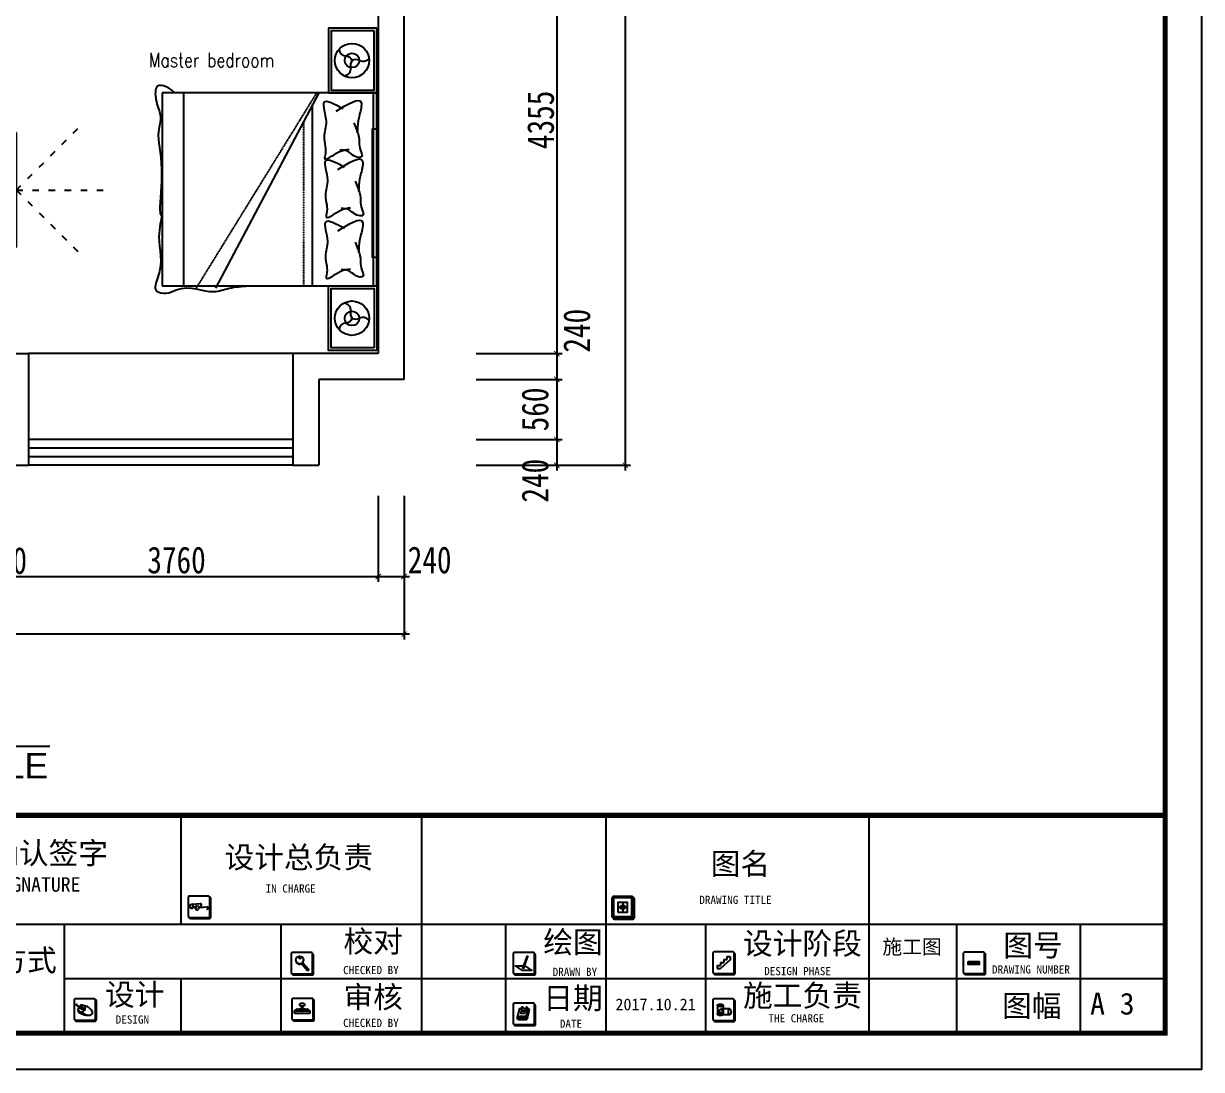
# Model space of a CAD drawing. Header units: millimetres. Extents: x -77055 to 331180, y -861586 to -491011.
# Drawn here: x -20157 to -9183, y -842693 to -832951 of the extents above; entities that cross this region are included whole.
import ezdxf

# ---------------------------------------------------------------- set-up
doc = ezdxf.new("R2010")
doc.units = ezdxf.units.MM
doc.header["$PDMODE"] = 3
doc.linetypes.add('ACAD_ISO03W100', pattern=[30, 12, -18])
doc.linetypes.add('DASHED2', pattern=[0.375, 0.25, -0.125])
for name, color, linetype in [('0-01图框模板说明', 2, 'Continuous'), ('0-02图框细线', 136, 'Continuous'), ('250', 250, 'Continuous'), ('dadddd', 7, 'Continuous'), ('DOOR【门】', 1, 'Continuous'), ('PUB_TEXT', 7, 'Continuous'), ('饰品', 36, 'Continuous')]:
    doc.layers.add(name, color=color, linetype=linetype)
doc.styles.add('_SIMPLEX', font='SIMPLEX.shx', dxfattribs={"width": 0.8})
doc.styles.add('ar', font='arial.ttf')
doc.styles.add('DIM', font='simhei.ttf', dxfattribs={"width": 0.8})
doc.styles.get("Standard").update_dxf_attribs({"font": 'simhei.ttf'})
doc.dimstyles.new('1-50', dxfattribs={"dimscale": 50, "dimtxt": 5, "dimasz": 1, "dimexe": 1, "dimexo": 0.1, "dimgap": 0.5, "dimtad": 1, "dimdec": 0, "dimdsep": 46, "dimtxsty": 'DIM', "dimblk": 'ARCHTICK', "dimcen": 4, "dimdle": 1, "dimclrd": 3, "dimclre": 3, "dimclrt": 1, "dimadec": 0, "dimazin": 0, "dimtfac": 1, "dimtdec": 0, "dimtmove": 2, "dimatfit": 3, "dimldrblk": 'DOT', "dimfxl": 15, "dimfxlon": 1, "dimarcsym": 0})

# ---------------------------------------------------------------- blocks, each defined once
blk = doc.blocks.new('_ArchTick')
at = {"color": 0, "linetype": 'ByBlock', "const_width": 0.15}
blk.add_lwpolyline([(-0.5, -0.5), (0.5, 0.5)], dxfattribs=at)
blk = doc.blocks.new('*D109')
at = {"layer": '250', "color": 3, "lineweight": -2}
for p, q in [((-15189, -831620), (-15189, -836075)), ((-15939, -831670), (-15139, -831670)), ((-15939, -836025), (-15139, -836025))]:
    blk.add_line(p, q, dxfattribs=at)
at = {"layer": 'Defpoints', "color": 0}
for p in [(-16652, -831670), (-16652, -836025), (-15189, -836025)]:
    blk.add_point(p, dxfattribs=at)
at = {"layer": '250', "color": 3, "lineweight": -2, "xscale": 50, "yscale": 50, "zscale": 50}
for p, rotation in [((-15189, -831670), 90), ((-15189, -836025), 270)]:
    blk.add_blockref('_ArchTick', p, dxfattribs=dict(at, rotation=rotation))
at = {"layer": '250', "color": 1, "insert": (-15339, -833848), "char_height": 250, "attachment_point": 5, "rotation": 90, "style": 'DIM'}
blk.add_mtext('4355', dxfattribs=at)
blk = doc.blocks.new('_Dot')
at = {"color": 0, "linetype": 'ByBlock', "lineweight": -2}
blk.add_line((-0.5, 0), (-1, 0), dxfattribs=at)
at = {"color": 0, "linetype": 'ByBlock', "const_width": 0.5}
blk.add_lwpolyline([(-0.25, 0, 1), (0.25, 0, 1)], format="xyb", close=True, dxfattribs=at)
blk = doc.blocks.new('*D110')
at = {"layer": '250', "color": 3, "lineweight": -2}
for p, q in [((-15939, -836025), (-15139, -836025)), ((-15189, -835975), (-15189, -836315)), ((-15939, -836265), (-15139, -836265))]:
    blk.add_line(p, q, dxfattribs=at)
at = {"layer": 'Defpoints', "color": 0}
for p in [(-16652, -836025), (-16412, -836265), (-15189, -836265)]:
    blk.add_point(p, dxfattribs=at)
at = {"layer": '250', "color": 3, "lineweight": -2, "xscale": 50, "yscale": 50, "zscale": 50}
for p, rotation in [((-15189, -836025), 90), ((-15189, -836265), 270)]:
    blk.add_blockref('_ArchTick', p, dxfattribs=dict(at, rotation=rotation))
at = {"layer": '250', "color": 1, "insert": (-15002, -835812), "char_height": 250, "attachment_point": 5, "rotation": 90, "style": 'DIM'}
blk.add_mtext('240', dxfattribs=at)
blk = doc.blocks.new('*D111')
at = {"layer": '250', "color": 3, "lineweight": -2}
for p, q in [((-15189, -836215), (-15189, -836875)), ((-15939, -836265), (-15139, -836265)), ((-15939, -836825), (-15139, -836825))]:
    blk.add_line(p, q, dxfattribs=at)
at = {"layer": 'Defpoints', "color": 0}
for p in [(-16412, -836265), (-17447, -836825), (-15189, -836825)]:
    blk.add_point(p, dxfattribs=at)
at = {"layer": '250', "color": 3, "lineweight": -2, "xscale": 50, "yscale": 50, "zscale": 50}
for p, rotation in [((-15189, -836265), 90), ((-15189, -836825), 270)]:
    blk.add_blockref('_ArchTick', p, dxfattribs=dict(at, rotation=rotation))
at = {"layer": '250', "color": 1, "insert": (-15391, -836545), "char_height": 250, "attachment_point": 5, "rotation": 90, "style": 'DIM'}
blk.add_mtext('560', dxfattribs=at)
blk = doc.blocks.new('*D112')
at = {"layer": '250', "color": 3, "lineweight": -2}
for p, q in [((-15189, -836775), (-15189, -837115)), ((-15939, -836825), (-15139, -836825)), ((-15939, -837065), (-15139, -837065))]:
    blk.add_line(p, q, dxfattribs=at)
at = {"layer": 'Defpoints', "color": 0}
for p in [(-17447, -836825), (-17447, -837065), (-15189, -837065)]:
    blk.add_point(p, dxfattribs=at)
at = {"layer": '250', "color": 3, "lineweight": -2, "xscale": 50, "yscale": 50, "zscale": 50}
for p, rotation in [((-15189, -836825), 90), ((-15189, -837065), 270)]:
    blk.add_blockref('_ArchTick', p, dxfattribs=dict(at, rotation=rotation))
at = {"layer": '250', "color": 1, "insert": (-15391, -837209), "char_height": 250, "attachment_point": 5, "rotation": 90, "style": 'DIM'}
blk.add_mtext('240', dxfattribs=at)
blk = doc.blocks.new('*D137')
at = {"layer": '250', "color": 3, "lineweight": -2}
for p, q in [((-20762, -837351), (-20762, -838151)), ((-20612, -837351), (-20612, -838151)), ((-20812, -838101), (-20562, -838101))]:
    blk.add_line(p, q, dxfattribs=at)
at = {"layer": 'Defpoints', "color": 0}
for p in [(-20612, -836461), (-20762, -836701), (-20612, -838101)]:
    blk.add_point(p, dxfattribs=at)
at = {"layer": '250', "color": 3, "lineweight": -2, "xscale": 50, "yscale": 50, "zscale": 50, "rotation": 180}
blk.add_blockref('_ArchTick', (-20762, -838101), dxfattribs=at)
at = {"layer": '250', "color": 3, "lineweight": -2, "xscale": 50, "yscale": 50, "zscale": 50}
blk.add_blockref('_ArchTick', (-20612, -838101), dxfattribs=at)
at = {"layer": '250', "color": 1, "insert": (-20329, -837954), "char_height": 250, "attachment_point": 5, "style": 'DIM'}
blk.add_mtext('150', dxfattribs=at)
blk = doc.blocks.new('*D138')
at = {"layer": '250', "color": 3, "lineweight": -2}
for p, q in [((-20612, -837351), (-20612, -838151)), ((-16852, -837351), (-16852, -838151)), ((-20662, -838101), (-16802, -838101))]:
    blk.add_line(p, q, dxfattribs=at)
at = {"layer": 'Defpoints', "color": 0}
for p in [(-20612, -836461), (-16852, -836461), (-16852, -838101)]:
    blk.add_point(p, dxfattribs=at)
at = {"layer": '250', "color": 3, "lineweight": -2, "xscale": 50, "yscale": 50, "zscale": 50, "rotation": 180}
blk.add_blockref('_ArchTick', (-20612, -838101), dxfattribs=at)
at = {"layer": '250', "color": 3, "lineweight": -2, "xscale": 50, "yscale": 50, "zscale": 50}
blk.add_blockref('_ArchTick', (-16852, -838101), dxfattribs=at)
at = {"layer": '250', "color": 1, "insert": (-18732, -837949), "char_height": 250, "attachment_point": 5, "style": 'DIM'}
blk.add_mtext('3760', dxfattribs=at)
blk = doc.blocks.new('*D139')
at = {"layer": '250', "color": 3, "lineweight": -2}
for p, q in [((-16852, -837351), (-16852, -838151)), ((-16612, -837351), (-16612, -838151)), ((-16902, -838101), (-16562, -838101))]:
    blk.add_line(p, q, dxfattribs=at)
at = {"layer": 'Defpoints', "color": 0}
for p in [(-16852, -836461), (-16612, -836701), (-16612, -838101)]:
    blk.add_point(p, dxfattribs=at)
at = {"layer": '250', "color": 3, "lineweight": -2, "xscale": 50, "yscale": 50, "zscale": 50, "rotation": 180}
blk.add_blockref('_ArchTick', (-16852, -838101), dxfattribs=at)
at = {"layer": '250', "color": 3, "lineweight": -2, "xscale": 50, "yscale": 50, "zscale": 50}
blk.add_blockref('_ArchTick', (-16612, -838101), dxfattribs=at)
at = {"layer": '250', "color": 1, "insert": (-16374, -837948), "char_height": 250, "attachment_point": 5, "style": 'DIM'}
blk.add_mtext('240', dxfattribs=at)
blk = doc.blocks.new('*D141')
at = {"layer": '250', "color": 3, "lineweight": -2}
for p, q in [((-30882, -837889), (-30882, -838689)), ((-16612, -837889), (-16612, -838689)), ((-16562, -838639), (-30932, -838639))]:
    blk.add_line(p, q, dxfattribs=at)
at = {"layer": 'Defpoints', "color": 0}
for p in [(-30882, -837254), (-16612, -837254), (-30882, -838639)]:
    blk.add_point(p, dxfattribs=at)
at = {"layer": '250', "color": 3, "lineweight": -2, "xscale": 50, "yscale": 50, "zscale": 50, "rotation": 180}
blk.add_blockref('_ArchTick', (-30882, -838639), dxfattribs=at)
at = {"layer": '250', "color": 3, "lineweight": -2, "xscale": 50, "yscale": 50, "zscale": 50}
blk.add_blockref('_ArchTick', (-16612, -838639), dxfattribs=at)
at = {"layer": '250', "color": 1, "insert": (-23747, -838488), "char_height": 250, "attachment_point": 5, "style": 'DIM'}
blk.add_mtext('14270', dxfattribs=at)
blk = doc.blocks.new('*D143')
at = {"layer": '250', "color": 3, "lineweight": -2}
for p, q in [((-14551, -826580), (-14551, -837115)), ((-15301, -826630), (-14501, -826630)), ((-15301, -837065), (-14501, -837065))]:
    blk.add_line(p, q, dxfattribs=at)
at = {"layer": 'Defpoints', "color": 0}
for p in [(-15939, -826630), (-15939, -837065), (-14551, -837065)]:
    blk.add_point(p, dxfattribs=at)
at = {"layer": '250', "color": 3, "lineweight": -2, "xscale": 50, "yscale": 50, "zscale": 50}
for p, rotation in [((-14551, -826630), 90), ((-14551, -837065), 270)]:
    blk.add_blockref('_ArchTick', p, dxfattribs=dict(at, rotation=rotation))
at = {"layer": '250', "color": 1, "insert": (-14702, -831848), "char_height": 250, "attachment_point": 5, "rotation": 90, "style": 'DIM'}
blk.add_mtext('10435', dxfattribs=at)
blk = doc.blocks.new('A$C54042851')
at = {"layer": 'PUB_TEXT', "color": 5, "style": '_SIMPLEX', "width": 0.8}
blk.add_text('Master bedroom', height=133.33, dxfattribs=at).set_placement((9583, 25))
blk = doc.blocks.new('GFV85')
at = {"color": 2, "ltscale": 1000}
for p, q in [((56980, 6593), (54980, 6593)), ((54980, 6593), (54980, 4793)), ((56980, 4793), (56980, 6593)), ((56380, 4793), (56380, 6475)), ((54980, 4793), (56980, 4793))]:
    blk.add_line(p, q, dxfattribs=at)
at = {"color": 8, "ltscale": 1000}
blk.add_line((55180, 6593), (55180, 4793), dxfattribs=at)
at = {"color": 8, "linetype": 'DASHED2', "ltscale": 0.5}
for p, q in [((56420, 6593), (55290, 4762)), ((56300, 4793), (56300, 6317))]:
    blk.add_line(p, q, dxfattribs=at)
at = {"color": 1, "ltscale": 1000}
for p, q in [((56440, 6593), (55476, 4771)), ((56950, 4793), (56950, 6593))]:
    blk.add_line(p, q, dxfattribs=at)
at = {"color": 2}
for points in [[(56980, 7193), (56530, 7193), (56530, 6593), (56980, 6593)], [(56980, 4193), (56530, 4193), (56530, 4793), (56980, 4793)]]:
    blk.add_lwpolyline(points, close=True, dxfattribs=at)
at = {"color": 1}
for points in [[(56955, 7168), (56555, 7168), (56555, 6618), (56955, 6618)], [(56955, 4218), (56555, 4218), (56555, 4768), (56955, 4768)]]:
    blk.add_lwpolyline(points, close=True, dxfattribs=at)
at = {"color": 3}
blk.add_lwpolyline([(56980, 5057), (56940, 5057), (56940, 6256), (56980, 6256)], close=True, dxfattribs=at)
for centre in [(56749, 6893), (56749, 4493)]:
    blk.add_circle(centre, 160, dxfattribs=at)
at = {"color": 1}
for centre in [(56749, 6894), (56749, 4491)]:
    blk.add_circle(centre, 67.5, dxfattribs=at)
for centre, radius, start, end in [((56693, 7002), 65, 184.5472, 274.0046), ((56684, 6868), 70.2, 21.5496, 79.0602), ((56669, 6822), 70.8, 274.3234, 4.4208), ((56805, 6852), 69.8, 142.7692, 200.655), ((56783, 6815), 86, 66.8898, 113.1102), ((56850, 6966), 80.7, 245.5061, 315.9952), ((56669, 4563), 70.8, 355.5792, 85.6766), ((56805, 4533), 69.8, 159.345, 217.2308), ((56850, 4419), 80.7, 44.0048, 114.4939), ((56693, 4383), 65, 85.9954, 175.4528), ((56684, 4517), 70.2, 280.9398, 338.4504), ((56783, 4570), 86, 246.8898, 293.1102)]:
    blk.add_arc(centre, radius, start, end, dxfattribs=at)
at = {"color": 2, "ltscale": 1000}
blk.add_open_spline([(55099, 6593), (55020, 6663), (54902, 6692), (54924, 6482), (54983, 6374), (54918, 6183), (55000, 5964), (54942, 5420), (54992, 5492), (54918, 5209), (55008, 4991), (54883, 4745), (55025, 4713), (55227, 4826), (55393, 4701), (55617, 4783), (55724, 4789), (55783, 4793)], degree=3, knots=[0, 0, 0, 0, 140.356688, 240.855445, 374.272085, 514.628774, 800.960617, 1037.309606, 1234.977718, 1501.883052, 1872.056655, 1990.732643, 2052.345442, 2125.407537, 2467.000811, 2608.004871, 2786.638856, 2786.638856, 2786.638856, 2786.638856], dxfattribs=at)
at = {"color": 1, "ltscale": 1000}
for points, knots in [([(56667, 6443), (56587, 6486), (56433, 6569), (56519, 6354), (56499, 6254), (56482, 6176), (56504, 6095), (56505, 6033), (56480, 5939), (56624, 6057), (56694, 6064), (56723, 6067)], [0, 0, 0, 0, 197.98522, 383.798459, 461.536852, 537.063609, 629.138715, 719.341985, 744.183766, 895.041347, 1000.692483, 1000.692483, 1000.692483, 1000.692483]), ([(56603, 6422), (56710, 6488), (56868, 6585), (56824, 6402), (56800, 6315), (56799, 6258), (56798, 6220)], [0, 0, 0, 0, 257.192142, 380.388355, 440.188761, 557.045341, 557.045341, 557.045341, 557.045341]), ([(56767, 6314), (56774, 6293), (56787, 6254), (56827, 6170), (56802, 6093), (56857, 5995), (56770, 5983), (56724, 6058), (56658, 6058), (56636, 6058)], [0, 0, 0, 0, 70.314327, 132.712823, 281.06886, 345.030234, 373.143701, 508.899423, 574.349148, 574.349148, 574.349148, 574.349148]), ([(56680, 5898), (56600, 5941), (56446, 6024), (56532, 5809), (56512, 5709), (56495, 5631), (56517, 5550), (56518, 5488), (56493, 5394), (56637, 5512), (56707, 5519), (56736, 5522)], [0, 0, 0, 0, 197.98522, 383.798459, 461.536852, 537.063609, 629.138715, 719.341985, 744.183766, 895.041347, 1000.692483, 1000.692483, 1000.692483, 1000.692483]), ([(56616, 5877), (56723, 5943), (56881, 6040), (56837, 5858), (56813, 5770), (56812, 5713), (56811, 5675)], [0, 0, 0, 0, 257.192142, 380.388355, 440.188761, 557.045341, 557.045341, 557.045341, 557.045341]), ([(56779, 5769), (56787, 5748), (56800, 5709), (56840, 5625), (56815, 5548), (56870, 5450), (56783, 5438), (56737, 5513), (56671, 5513), (56649, 5514)], [0, 0, 0, 0, 70.314327, 132.712823, 281.06886, 345.030234, 373.143701, 508.899423, 574.349148, 574.349148, 574.349148, 574.349148]), ([(56680, 5328), (56600, 5371), (56446, 5454), (56532, 5239), (56512, 5140), (56495, 5062), (56517, 4980), (56518, 4918), (56493, 4825), (56637, 4943), (56707, 4950), (56736, 4952)], [0, 0, 0, 0, 197.98522, 383.798459, 461.536852, 537.063609, 629.138715, 719.341985, 744.183766, 895.041347, 1000.692483, 1000.692483, 1000.692483, 1000.692483]), ([(56616, 5307), (56723, 5373), (56881, 5470), (56837, 5288), (56813, 5201), (56812, 5144), (56811, 5106)], [0, 0, 0, 0, 257.192142, 380.388355, 440.188761, 557.045341, 557.045341, 557.045341, 557.045341]), ([(56779, 5200), (56787, 5179), (56800, 5139), (56840, 5055), (56815, 4978), (56870, 4880), (56783, 4868), (56737, 4944), (56671, 4944), (56649, 4944)], [0, 0, 0, 0, 70.314327, 132.712823, 281.06886, 345.030234, 373.143701, 508.899423, 574.349148, 574.349148, 574.349148, 574.349148])]:
    blk.add_open_spline(points, degree=3, knots=knots, dxfattribs=at)
blk = doc.blocks.new('A$C19C21231')
at = {"layer": 'DOOR【门】', "color": 250, "linetype": 'ACAD_ISO03W100', "ltscale": 5}
for q in [(-636, -636), (0, -900), (636, -636)]:
    blk.add_line((0, 0), q, dxfattribs=at)
at = {"layer": '饰品', "color": 1}
for p, q in [((-532, 0), (-532, 30)), ((-532, 30), (-497, 30)), ((-532, 0), (532, 0)), ((-497, 30), (-497, 51)), ((-489, 60), (-407, 60)), ((-407, 60), (-391, 72)), ((-376, 77), (376, 77)), ((407, 60), (391, 72)), ((489, 60), (407, 60)), ((497, 30), (497, 51)), ((497, 30), (532, 30)), ((532, 0), (532, 30))]:
    blk.add_line(p, q, dxfattribs=at)
at = {"layer": '饰品', "color": 8}
for p, q in [((-497, 50), (-459, 50)), ((497, 30), (-497, 30)), ((-451, 54), (-448, 60)), ((-407, 60), (407, 60)), ((451, 54), (448, 60)), ((497, 50), (459, 50))]:
    blk.add_line(p, q, dxfattribs=at)
at = {"layer": '饰品', "color": 1}
for centre, radius, start, end in [((-489, 51), 8.64, 90, 180), ((-376, 51), 25.9, 90, 127.4515), ((376, 51), 25.9, 52.5485, 90), ((489, 51), 8.64, 0, 90)]:
    blk.add_arc(centre, radius, start, end, dxfattribs=at)
at = {"layer": '饰品', "color": 8}
for centre, start, end in [((-459, 58), 270, 333.3646), ((459, 58), 206.6354, 270)]:
    blk.add_arc(centre, 8.64, start, end, dxfattribs=at)
blk = doc.blocks.new('A$C277C16EF')
at = {"layer": '0-01图框模板说明'}
for points in [[(-9240, 1428, -0.414214), (-9254, 1415), (-9427, 1415, -0.071272), (-9430, 1416, 0.348143), (-9417, 1405), (-9245, 1405, 0.414214), (-9231, 1419), (-9231, 1592, 0.333108), (-9241, 1605, -0.057743), (-9240, 1601)], [(-5292, 1424, -0.414214), (-5306, 1411), (-5479, 1411, -0.071272), (-5482, 1411, 0.348143), (-5470, 1401), (-5297, 1401, 0.414214), (-5283, 1414), (-5283, 1587, 0.333108), (-5293, 1600, -0.057743), (-5292, 1597)], [(-8283, 904, -0.414214), (-8296, 891), (-8469, 891, -0.071272), (-8473, 891, 0.348143), (-8460, 881), (-8287, 881, 0.414214), (-8273, 894), (-8273, 1067, 0.333108), (-8283, 1080, -0.057743), (-8283, 1077)], [(-6214, 904, -0.414214), (-6227, 891), (-6400, 891, -0.071272), (-6404, 891, 0.348143), (-6391, 881), (-6218, 881, 0.414214), (-6205, 894), (-6205, 1067, 0.333108), (-6214, 1080, -0.057743), (-6214, 1077)], [(-4353, 909, -0.414214), (-4366, 895), (-4539, 895, -0.071272), (-4543, 896, 0.348143), (-4530, 885), (-4357, 885, 0.414214), (-4344, 899), (-4344, 1072, 0.333108), (-4353, 1085, -0.057743), (-4353, 1081)], [(-2020, 907, -0.414214), (-2033, 893), (-2206, 893, -0.071272), (-2210, 894, 0.348143), (-2197, 884), (-2024, 884, 0.414214), (-2011, 897), (-2011, 1070, 0.333108), (-2020, 1083, -0.057743), (-2020, 1080)], [(-2172, 1004), (-2072, 1004), (-2072, 979), (-2172, 979)], [(-10305, 473, -0.414214), (-10318, 460), (-10491, 460, -0.071272), (-10495, 460, 0.348143), (-10482, 450), (-10309, 450, 0.414214), (-10296, 463), (-10296, 636, 0.333108), (-10305, 649, -0.057743), (-10305, 646)], [(-8276, 476, -0.414214), (-8289, 462), (-8462, 462, -0.071272), (-8466, 463, 0.348143), (-8453, 453), (-8280, 453, 0.414214), (-8267, 466), (-8267, 639, 0.333108), (-8276, 652, -0.057743), (-8276, 649)], [(-6214, 431, -0.414214), (-6227, 418), (-6400, 418, -0.071272), (-6404, 418, 0.348143), (-6391, 408), (-6218, 408, 0.414214), (-6205, 421), (-6205, 594, 0.333108), (-6214, 607, -0.057743), (-6214, 604)], [(-4353, 471, -0.414214), (-4366, 457), (-4539, 457, -0.071272), (-4543, 458, 0.348143), (-4530, 448), (-4357, 448, 0.414214), (-4344, 461), (-4344, 634, 0.333108), (-4353, 647, -0.057743), (-4353, 644)]]:
    blk.add_hatch(color=8, dxfattribs=at).paths.add_polyline_path(points)
h = blk.add_hatch(color=8, dxfattribs=at)
h.paths.add_polyline_path([(-5392, 1527), (-5409, 1527), (-5409, 1511), (-5392, 1511)])
h.paths.add_polyline_path([(-5392, 1511), (-5375, 1511), (-5375, 1527), (-5392, 1527)])
h.paths.add_polyline_path([(-5392, 1511), (-5392, 1495), (-5375, 1495), (-5375, 1511)])
h.paths.add_polyline_path([(-5392, 1511), (-5409, 1511), (-5409, 1495), (-5392, 1495)])
at = {"layer": '0-01图框模板说明', "color": 8}
for p, q in [((-9408, 1541), (-9327, 1547)), ((-9396, 1540), (-9326, 1546)), ((-5392, 1555), (-5392, 1466)), ((-9345, 1510), (-9264, 1516)), ((-9333, 1509), (-9264, 1515)), ((-5437, 1511), (-5348, 1511)), ((-8374, 997), (-8317, 932)), ((-4481, 996), (-4451, 996)), ((-4481, 996), (-4481, 968)), ((-4390, 1020), (-4480, 940)), ((-4451, 1025), (-4451, 996)), ((-4451, 1025), (-4421, 1025)), ((-4421, 1051), (-4390, 1051)), ((-4421, 1051), (-4421, 1025)), ((-4390, 1051), (-4390, 1020)), ((-8385, 988), (-8328, 922)), ((-6322, 942), (-6322, 939)), ((-6321, 941), (-6322, 938)), ((-6321, 939), (-6322, 938)), ((-6322, 939), (-6322, 938)), ((-6320, 941), (-6321, 939)), ((-4511, 968), (-4511, 940)), ((-4511, 968), (-4481, 968)), ((-4511, 940), (-4480, 940)), ((-10471, 551), (-10471, 551)), ((-10462, 577), (-10429, 561)), ((-10421, 576), (-10454, 588)), ((-10449, 575), (-10449, 575)), ((-10449, 575), (-10425, 562)), ((-10420, 571), (-10445, 582)), ((-10379, 585), (-10421, 597)), ((-10411, 561), (-10404, 557)), ((-8449, 546), (-8428, 560)), ((-8426, 561), (-8406, 561)), ((-8383, 572), (-8383, 576)), ((-8376, 572), (-8376, 576)), ((-8350, 561), (-8328, 561)), ((-8308, 546), (-8326, 560)), ((-6272, 566), (-6294, 470)), ((-6269, 563), (-6291, 467)), ((-6266, 561), (-6288, 465)), ((-6263, 559), (-6285, 462)), ((-6275, 569), (-6263, 559)), ((-4510, 597), (-4510, 515)), ((-4395, 564), (-4477, 564)), ((-4456, 597), (-4456, 515)), ((-10456, 543), (-10415, 520)), ((-6374, 473), (-6362, 462)), ((-6294, 470), (-6371, 470)), ((-6291, 467), (-6368, 467)), ((-6288, 465), (-6365, 465)), ((-6285, 462), (-6362, 462)), ((-4395, 510), (-4477, 510))]:
    blk.add_line(p, q, dxfattribs=at)
at = {"layer": '0-01图框模板说明', "color": 2, "const_width": 49}
blk.add_lwpolyline([(-338, 19745), (-338, 338), (-28062, 338), (-28062, 19745)], close=True, dxfattribs=at)
blk.add_lwpolyline([(-338, 2367), (-28066, 2367)], dxfattribs=at)
at = {"layer": '0-01图框模板说明', "color": 8}
for points in [[(-9427, 1415), (-9254, 1415, 0.414214), (-9240, 1428), (-9240, 1601, 0.414214), (-9254, 1615), (-9427, 1615, 0.414214), (-9440, 1601), (-9440, 1428, 0.414214)], [(-5479, 1411), (-5306, 1411, 0.414214), (-5292, 1424), (-5292, 1597, 0.414214), (-5306, 1610), (-5479, 1610, 0.414214), (-5492, 1597), (-5492, 1424, 0.414214)], [(-8469, 891), (-8296, 891, 0.414214), (-8283, 904), (-8283, 1077, 0.414214), (-8296, 1090), (-8469, 1090, 0.414214), (-8482, 1077), (-8482, 904, 0.414214)], [(-6400, 891), (-6227, 891, 0.414214), (-6214, 904), (-6214, 1077, 0.414214), (-6227, 1090), (-6400, 1090, 0.414214), (-6413, 1077), (-6413, 904, 0.414214)], [(-6277, 1048), (-6285, 1051), (-6284, 1052, -0.451962), (-6280, 1054), (-6279, 1053, -0.418435), (-6277, 1049)], [(-4539, 895), (-4366, 895, 0.414214), (-4353, 909), (-4353, 1081, 0.414214), (-4366, 1095), (-4539, 1095, 0.414214), (-4552, 1081), (-4552, 909, 0.414214)], [(-2206, 893), (-2033, 893, 0.414214), (-2020, 907), (-2020, 1080, 0.414214), (-2033, 1093), (-2206, 1093, 0.414214), (-2219, 1080), (-2219, 907, 0.414214)], [(-10491, 460), (-10318, 460, 0.414214), (-10305, 473), (-10305, 646, 0.414214), (-10318, 659), (-10491, 659, 0.414214), (-10504, 646), (-10504, 473, 0.414214)], [(-8462, 462), (-8289, 462, 0.414214), (-8276, 476), (-8276, 649, 0.414214), (-8289, 662), (-8462, 662, 0.414214), (-8476, 649), (-8476, 476, 0.414214)], [(-6400, 418), (-6227, 418, 0.414214), (-6214, 431), (-6214, 604, 0.414214), (-6227, 617), (-6400, 617, 0.414214), (-6413, 604), (-6413, 431, 0.414214)], [(-4539, 457), (-4366, 457, 0.414214), (-4353, 471), (-4353, 644, 0.414214), (-4366, 657), (-4539, 657, 0.414214), (-4552, 644), (-4552, 471, 0.414214)], [(-8446, 547), (-8311, 547, -0.414214), (-8307, 543), (-8307, 526, -0.414214), (-8311, 522), (-8446, 522, -0.414214), (-8450, 526), (-8450, 543, -0.414214)]]:
    blk.add_lwpolyline(points, format="xyb", close=True, dxfattribs=at)
for points in [[(-9430, 1416, 0.348143), (-9417, 1405), (-9245, 1405, 0.414214), (-9231, 1419), (-9231, 1592, 0.333108), (-9241, 1605)], [(-5482, 1411, 0.348143), (-5470, 1401), (-5297, 1401, 0.414214), (-5283, 1414), (-5283, 1587, 0.333108), (-5293, 1600)], [(-8473, 891, 0.348143), (-8460, 881), (-8287, 881, 0.414214), (-8273, 894), (-8273, 1067, 0.333108), (-8283, 1080)], [(-6404, 891, 0.348143), (-6391, 881), (-6218, 881, 0.414214), (-6205, 894), (-6205, 1067, 0.333108), (-6214, 1080)], [(-4543, 896, 0.348143), (-4530, 885), (-4357, 885, 0.414214), (-4344, 899), (-4344, 1072, 0.333108), (-4353, 1085)], [(-2210, 894, 0.348143), (-2197, 884), (-2024, 884, 0.414214), (-2011, 897), (-2011, 1070, 0.333108), (-2020, 1083)], [(-10495, 460, 0.348143), (-10482, 450), (-10309, 450, 0.414214), (-10296, 463), (-10296, 636, 0.333108), (-10305, 649)], [(-8466, 463, 0.348143), (-8453, 453), (-8280, 453, 0.414214), (-8267, 466), (-8267, 639, 0.333108), (-8276, 652)], [(-6404, 418, 0.348143), (-6391, 408), (-6218, 408, 0.414214), (-6205, 421), (-6205, 594, 0.333108), (-6214, 607)], [(-4543, 458, 0.348143), (-4530, 448), (-4357, 448, 0.414214), (-4344, 461), (-4344, 634, 0.333108), (-4353, 647)]]:
    blk.add_lwpolyline(points, format="xyb", dxfattribs=at)
for points in [[(-5478, 1425), (-5306, 1425), (-5306, 1597), (-5478, 1597)], [(-5437, 1466), (-5348, 1466), (-5348, 1555), (-5437, 1555)], [(-5409, 1527), (-5375, 1527), (-5375, 1495), (-5409, 1495)], [(-6280, 1042), (-6287, 1044), (-6319, 958), (-6311, 955)], [(-6277, 1048), (-6285, 1051), (-6287, 1044), (-6280, 1042)], [(-2172, 1004), (-2072, 1004), (-2072, 979), (-2172, 979)], [(-6320, 941), (-6322, 942), (-6319, 958), (-6311, 955)], [(-8409, 559), (-8347, 559), (-8347, 551), (-8409, 551)], [(-6355, 495), (-6347, 495), (-6349, 489), (-6356, 489)], [(-6334, 545), (-6302, 545), (-6310, 520), (-6341, 520)], [(-6340, 495), (-6332, 495), (-6334, 489), (-6341, 489)], [(-6325, 495), (-6318, 495), (-6319, 489), (-6327, 489)], [(-6311, 495), (-6303, 495), (-6305, 489), (-6312, 489)]]:
    blk.add_lwpolyline(points, close=True, dxfattribs=at)
for points in [[(-6307, 966), (-6304, 966), (-6239, 923), (-6327, 923), (-6392, 966), (-6316, 966)], [(-8369, 565), (-8356, 565), (-8347, 559), (-8409, 559), (-8399, 565), (-8390, 565)], [(-6334, 569), (-6275, 569), (-6297, 473), (-6374, 473), (-6351, 569), (-6338, 569)]]:
    blk.add_lwpolyline(points, dxfattribs=at)
for centre, radius in [((-8402, 1020), 36), ((-6295, 558), 2.7)]:
    blk.add_circle(centre, radius, dxfattribs=at)
for centre, radius, start, end in [((-9389, 1516), 24.9, 105.757, 120.9015), ((-9396, 1540), 0.332, 94.538, 105.757), ((-9332, 1534), 14.1, 298.7114, 70.1269), ((-9332, 1534), 13.4, 300.3285, 62.5398), ((-9326, 1545), 0.332, 62.5398, 94.538), ((-9388, 1491), 21.7, 39.9377, 115.0821), ((-9381, 1528), 16.1, 194.4811, 315.0527), ((-9326, 1485), 24.9, 105.757, 138.6812), ((-9333, 1509), 0.332, 94.538, 105.757), ((-9325, 1522), 0.341, 133.8328, 294.2798), ((-9269, 1503), 14.1, 298.7114, 70.1269), ((-9264, 1515), 0.332, 62.5398, 94.538), ((-9270, 1503), 13.4, 300.3285, 62.5398), ((-9263, 1491), 0.341, 133.8328, 294.2798), ((-8401, 1017), 36, 191.5054, 300.5031), ((-8404, 1020), 18, 22.4479, 114.9174), ((-8408, 1029), 8.45, 340.0341, 111.5177), ((-8401, 1017), 36, 323.7918, 16.5929), ((-8324, 929), 7.87, 246.2917, 21.6824), ((-10446, 561), 21.3, 158.1829, 240.9002), ((-10421, 555), 46.4, 172.2315, 207.5085), ((-10376, 526), 99.8, 139.3249, 154.2833), ((-10430, 563), 35, 74.0812, 127.264), ((-10447, 579), 3.62, 54.1755, 246.924), ((-10445, 579), 46.7, 277.384, 14.5417), ((-10419, 579), 21, 239.1443, 279.6549), ((-10424, 568), 5.39, 255.5948, 46.2056), ((-10431, 557), 21, 22.1455, 62.6561), ((-10416, 563), 5.32, 279.6549, 22.1455), ((-10448, 474), 131, 28.784, 58.3007), ((-8426, 557), 3.88, 90, 119.8772), ((-8379, 671), 77.3, 259.2449, 280.7551), ((-8411, 572), 28.6, 7.6088, 51.9955), ((-8395, 577), 13.3, 284.907, 336.821), ((-8379, 584), 23.4, 237.0341, 302.9659), ((-8347, 572), 28.6, 128.0045, 172.3912), ((-8373, 572), 2.72, 180, 209.5766), ((-8363, 578), 14.2, 209.5766, 255.9056), ((-8328, 557), 3.88, 58.6434, 90), ((-6337, 558), 2.7, 133.5405, 58.5094), ((-6319, 562), 20.4, 120.0838, 193.4607), ((-6337, 559), 2.06, 218.3923, 328.4538), ((-6319, 562), 16.9, 118.9884, 196.0214), ((-6336, 557), 2.7, 72.6047, 87.6936), ((-6326, 570), 9.85, 350.5454, 105.731), ((-6327, 569), 7.74, 355.4404, 89.6822), ((-6277, 562), 20.4, 127.1675, 193.4607), ((-6294, 557), 2.7, 72.6047, 215.7707), ((-6295, 559), 2.06, 218.3923, 328.4538), ((-6278, 562), 16.3, 120.88, 197.6449), ((-6286, 573), 6.91, 75.6414, 126.1244), ((-6286, 571), 5.41, 333.2308, 96.566), ((-6286, 571), 8.4, 340.7006, 72.9302), ((-10374, 651), 146, 233.0714, 279.6677), ((-10357, 637), 131, 243.4996, 273.0164), ((-10359, 532), 27.1, 290.3762, 11.4241)]:
    blk.add_arc(centre, radius, start, end, dxfattribs=at)
for centre, major_axis, ratio in [((-9409, 1520), (0, 20.6), 0.646017), ((-9408, 1520), (0, 20.6), 0.646017), ((-9358, 1505), (0, 20.6), 0.646017), ((-9357, 1505), (0, 20.6), 0.646017), ((-4483, 597), (-27.1, 0), 0.454196), ((-4477, 537), (0, 27.1), 0.454196), ((-4395, 537), (0, 27.1), 0.454196), ((-4483, 515), (-27.1, 0), 0.454196)]:
    blk.add_ellipse(centre, major_axis=major_axis, ratio=ratio, dxfattribs=at)
blk.add_ellipse((-8379, 604), major_axis=(25.4, 0), ratio=0.460933, start_param=-0.967391, end_param=4.108984, dxfattribs=at)
for points in [[(-10458, 585), (-10473, 587), (-10480, 594), (-10483, 611)], [(-10456, 587), (-10473, 588), (-10478, 600), (-10482, 612)]]:
    blk.add_open_spline(points, degree=3, dxfattribs=at)
at = {"layer": '0-02图框细线'}
for p, q in [((-9507, 1352), (-9507, 2367)), ((-7264, 1352), (-7264, 2367)), ((-5546, 338), (-5546, 2367)), ((-3096, 1352), (-3096, 2367)), ((-21553, 1352), (-338, 1352)), ((-10594, 338), (-10594, 1352)), ((-8574, 338), (-8574, 1352)), ((-7264, 338), (-7264, 1352)), ((-6480, 338), (-6480, 1352)), ((-4619, 338), (-4619, 1352)), ((-3096, 338), (-3096, 1352)), ((-2280, 338), (-2280, 1352)), ((-1131, 1352), (-1131, 338)), ((-338, 845), (-10594, 845)), ((-9507, 338), (-9507, 845))]:
    blk.add_line(p, q, dxfattribs=at)
blk.add_lwpolyline([(0, 20083), (0, 0), (-28400, 0), (-28400, 20083)], close=True, dxfattribs=at)
for s, insert, char_height, attachment_point in [('{\\fSimSun|b0|i0|c134|p2;甲方确认签字}', (-11848, 2004), 202.86, 4), ('{\\fSimSun|b0|i0|c134|p2;设计总负责}', (-9102, 1965), 202.86, 4), ('{\\fSimSun|b0|i0|c134|p2;图名}', (-4572, 1904), 202.86, 4), ('{\\fSimSun|b0|i0|c134|p2;THE SIGNATURE}', (-11640, 1722), 135.24, 4), ('{\\fSimSun|b0|i0|c134|p2;IN CHARGE}', (-8719, 1685), 76.2, 4), ('{\\fSimSun|b0|i0|c134|p2;DRAWING TITLE}', (-4678, 1579), 76.2, 4), ('{\\fSimSun|b0|i0|c134|p2;校对}', (-7994, 1181), 202.86, 4), ('{\\fSimSun|b0|i0|c134|p2;绘图}', (-6132, 1175), 202.86, 4), ('{\\fSimSun|b0|i0|c134|p2;设计阶段}', (-4271, 1162), 202.86, 4), ('{\\fSimHei|b0|i0|c134|p2;施工图}', (-2696, 1135), 135.24, 5), ('{\\fSimSun|b0|i0|c134|p2;图号}', (-1846, 1145), 202.86, 4), ('{\\fSimSun|b0|i0|c134|p2;甲方联系方式}', (-12326, 1005), 202.86, 4), ('{\\fSimSun|b0|i0|c134|p2;CHECKED BY}', (-7997, 925), 76.2, 4), ('{\\fSimSun|b0|i0|c134|p2;DRAWN BY}', (-6045, 909), 76.2, 4), ('{\\fSimSun|b0|i0|c134|p2;DESIGN PHASE}', (-4074, 915), 76.2, 4), ('{\\fSimSun|b0|i0|c134|p2;DRAWING NUMBER}', (-1951, 931), 76.2, 4), ('{\\fSimSun|b0|i0|c134|p2;设计}', (-10215, 686), 202.86, 4), ('{\\fSimSun|b0|i0|c134|p2;审核}', (-7994, 663), 202.86, 4), ('{\\fSimSun|b0|i0|c134|p2;日期}', (-6132, 653), 202.86, 4), ('{\\fSimSun|b0|i0|c134|p2;施工负责}', (-4271, 677), 202.86, 4), ('2017.10.21', (-5460, 605), 110, 4), ('{\\fSimSun|b0|i0|c134|p2;图幅}', (-1857, 581), 202.86, 4), ('{\\fSimSun|b0|i0|c134|p2;A 3}', (-1037, 611), 202.86, 4), ('{\\fSimSun|b0|i0|c134|p2;DESIGN}', (-10116, 464), 76.2, 4), ('{\\fSimSun|b0|i0|c134|p2;CHECKED BY}', (-7997, 433), 76.2, 4), ('{\\fSimSun|b0|i0|c134|p2;DATE}', (-5978, 426), 76.2, 4), ('{\\fSimSun|b0|i0|c134|p2;THE CHARGE}', (-4034, 476), 76.2, 4)]:
    blk.add_mtext(s, dxfattribs=dict(at, insert=insert, char_height=char_height, attachment_point=attachment_point))

msp = doc.modelspace()

# ---------------------------------------------------------------- linework, layer by layer
msp.add_line((-24215.5, -839680.4), (-19914, -839680.4))
at = {"layer": '250', "color": 7}
for p, q in [((-16612.4, -836265.3), (-16612.4, -827410.3)), ((-16852.4, -831670.3), (-16852.4, -836025.3)), ((-20612.4, -836025.3), (-20112.4, -836025.3)), ((-20112.4, -836025.3), (-20112.4, -836825.3)), ((-17647.4, -836025.3), (-17647.4, -836825.3)), ((-16852.4, -836025.3), (-17647.4, -836025.3)), ((-17407.4, -836265.3), (-17407.4, -837065.3)), ((-16612.4, -836265.3), (-17407.4, -836265.3)), ((-20112.4, -836825.3), (-20112.4, -837065.3)), ((-17647.4, -836825.3), (-17647.4, -837065.3)), ((-20352.4, -837065.3), (-20112.4, -837065.3)), ((-17647.4, -837065.3), (-17407.4, -837065.3))]:
    msp.add_line(p, q, dxfattribs=at)
at = {"layer": '250', "color": 251}
msp.add_line((-17647.4, -836025.3), (-20112.4, -836025.3), dxfattribs=at)
at = {"layer": '250', "color": 2}
for p, q in [((-17647.4, -836825.3), (-20112.4, -836825.3)), ((-17647.4, -837065.3), (-20112.4, -837065.3))]:
    msp.add_line(p, q, dxfattribs=at)
at = {"layer": '250', "color": 1}
for p, q in [((-17647.4, -836905.3), (-20112.4, -836905.3)), ((-17647.4, -836985.3), (-20112.4, -836985.3))]:
    msp.add_line(p, q, dxfattribs=at)

# ---------------------------------------------------------------- block references
at = {"color": 2, "ltscale": 100}
msp.add_blockref('A$C54042851', (-28574.2, -833382.8), dxfattribs=at)
at = {"color": 0}
msp.add_blockref('GFV85', (-73846.3, -840187.9), dxfattribs=at)
at = {"layer": '250', "color": 7}
msp.add_blockref('A$C277C16EF', (-9183, -842692.8), dxfattribs=at)
at = {"layer": 'dadddd', "color": 7, "ltscale": 100, "rotation": 90}
msp.add_blockref('A$C19C21231', (-20224.4, -834501.3), dxfattribs=at)

# ---------------------------------------------------------------- texts
at = {"color": 2, "style": 'ar'}
msp.add_text('SCALE  ', height=237.6, dxfattribs=at).set_placement((-21016, -839982.3))

# ---------------------------------------------------------------- dimensions: what is measured, and where the dimension line sits
at = {"layer": '250', "color": 7}
for base, p1, p2, angle, picture, middle in [((-14551.1, -837065.3), (-15939, -826630.3), (-15939, -837065.3), 270, '*D143', (-14702.5, -831847.8)), ((-15189, -836025.3), (-16652.5, -831670.3), (-16652.5, -836025.3), 270, '*D109', (-15339, -833847.8)), ((-16852.4, -838100.7), (-20612.4, -836460.7), (-16852.4, -836460.7), 180, '*D138', (-18732.4, -837949.3))]:
    dim = msp.add_linear_dim(base=base, p1=p1, p2=p2, angle=angle, dimstyle='1-50', dxfattribs=at)
    dim.commit()
    dim.dimension.update_dxf_attribs({"geometry": picture, "text_midpoint": middle})
for base, p1, p2, angle, picture, middle in [((-15189, -836265.3), (-16652.5, -836025.3), (-16412.5, -836265.3), 270, '*D110', (-15001.5, -835812.3)), ((-15189, -836825.3), (-16412.5, -836265.3), (-17447.5, -836825.3), 270, '*D111', (-15390.8, -836545.3)), ((-20612.4, -838100.7), (-20762.4, -836700.7), (-20612.4, -836460.7), 180, '*D137', (-20328.8, -837953.6)), ((-16612.4, -838100.7), (-16852.4, -836460.7), (-16612.4, -836700.7), 180, '*D139', (-16373.8, -837948)), ((-15189, -837065.3), (-17447.5, -836825.3), (-17447.5, -837065.3), 270, '*D112', (-15390.8, -837208.9))]:
    dim = msp.add_linear_dim(base=base, p1=p1, p2=p2, angle=angle, dimstyle='1-50', dxfattribs=at)
    dim.commit()
    dim.dimension.update_dxf_attribs({"geometry": picture, "text_midpoint": middle, "dimtype": 160})
dim = msp.add_linear_dim(base=(-30882.4, -838639.4), p1=(-16612.4, -837253.9), p2=(-30882.4, -837253.9), dimstyle='1-50', dxfattribs=at)
dim.commit()
dim.dimension.update_dxf_attribs({"geometry": '*D141', "text_midpoint": (-23747.4, -838488)})

doc.saveas('drawing.dxf')
